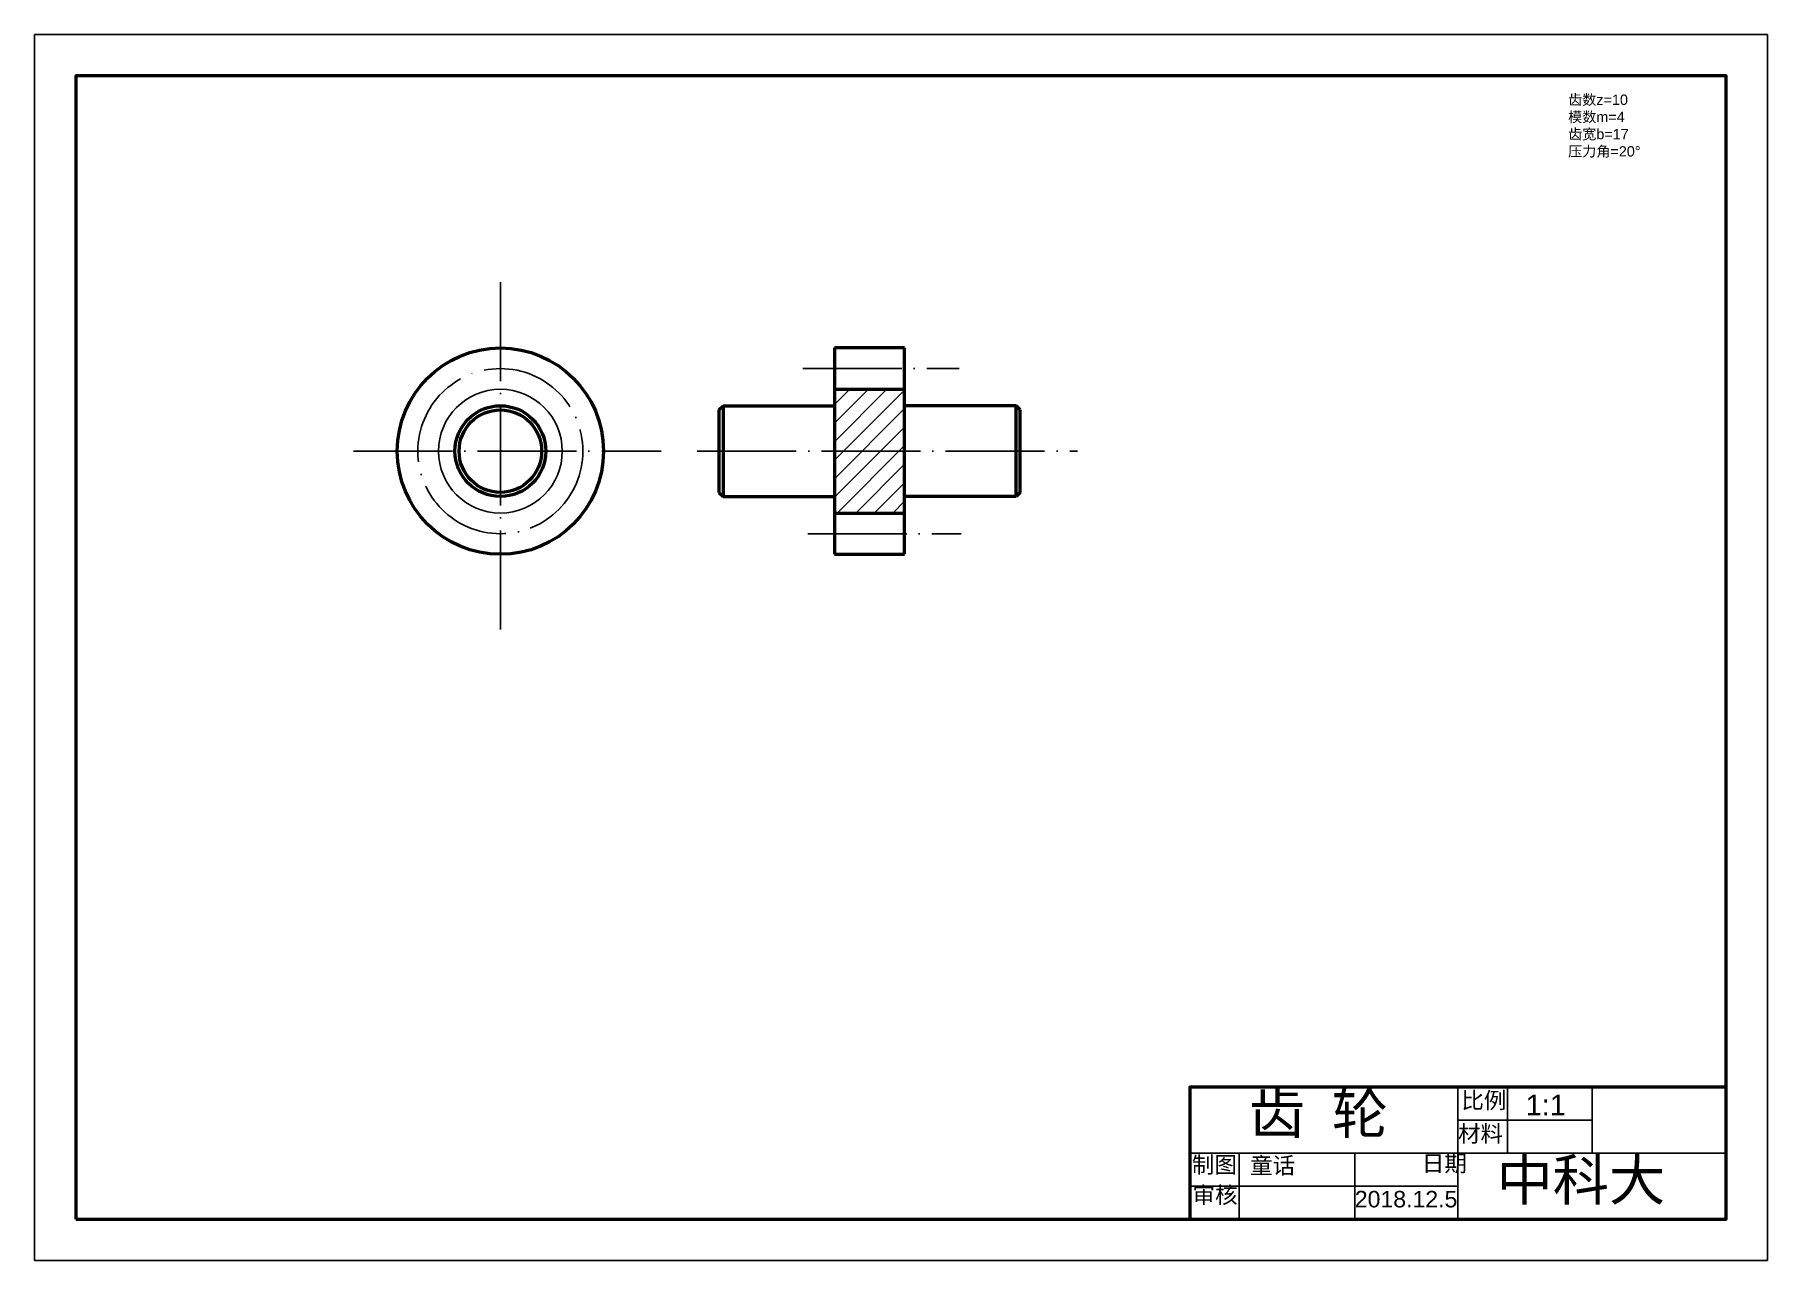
# Model space of a CAD drawing. Header units: millimetres. Extents: x 0 to 420, y 0 to 297.
import ezdxf

# ---------------------------------------------------------------- set-up
doc = ezdxf.new("R2010")
doc.units = ezdxf.units.MM
doc.linetypes.add('ACAD_ISO04W100', pattern=[30, 24, -3, 0, -3])
doc.layers.add('点划线', color=7, linetype='ACAD_ISO04W100')
doc.layers.add('细实线', color=7, linetype='Continuous')
doc.layers.add('粗实线', color=7, linetype='Continuous', lineweight=50)
doc.styles.get("Standard").update_dxf_attribs({"font": 'arial.ttf'})

msp = doc.modelspace()

# ---------------------------------------------------------------- hatches: boundary and pattern name
at = {"layer": '细实线'}
h = msp.add_hatch(dxfattribs=at)
h.set_pattern_fill('ANSI31', color=256)
h.paths.add_polyline_path([(210.88, 211.08), (193.88, 211.08), (193.88, 196.08), (210.88, 196.08)])
h.paths.add_polyline_path([(210.88, 196.08), (193.88, 196.08), (193.88, 181.08), (210.88, 181.08)])

# ---------------------------------------------------------------- linework, layer by layer
for p, q in [((345, 10), (345, 42)), ((357, 26), (357, 42)), ((377.5, 26), (377.5, 42)), ((345, 34), (377.5, 34)), ((280, 26), (410, 26)), ((292, 10), (292, 26)), ((320, 10), (320, 26)), ((280, 18), (345, 18))]:
    msp.add_line(p, q)
msp.add_lwpolyline([(0, 0), (420, 0), (420, 297), (0, 297)], close=True)
at = {"layer": '点划线'}
for p, q in [((112.89, 237.04), (112.89, 152.9)), ((186.2, 216.08), (224.08, 216.08)), ((77.25, 196.08), (151.85, 196.08)), ((160.62, 196.08), (252.76, 196.08)), ((187.39, 176.08), (224.56, 176.08))]:
    msp.add_line(p, q, dxfattribs=at)
at = {"layer": '点划线', "linetype": 'ByBlock', "lineweight": 50}
for radius in [25, 11]:
    msp.add_circle((112.89, 196.08), radius, dxfattribs=at)
at = {"layer": '点划线'}
msp.add_circle((112.89, 196.08), 20, dxfattribs=at)
at = {"layer": '点划线', "linetype": 'ByBlock'}
msp.add_circle((112.89, 196.08), 15, dxfattribs=at)
at = {"layer": '粗实线'}
for p, q in [((193.88, 221.08), (193.88, 171.08)), ((210.88, 221.08), (193.88, 221.08)), ((210.88, 171.08), (210.88, 221.08)), ((193.88, 211.08), (210.88, 211.08)), ((165.88, 206.08), (166.88, 207.08)), ((165.88, 206.08), (165.88, 186.08)), ((166.88, 207.08), (193.88, 207.08)), ((166.88, 207.08), (166.88, 185.08)), ((237.88, 207.08), (210.88, 207.08)), ((238.88, 206.08), (237.88, 207.08)), ((237.88, 185.08), (237.88, 207.08)), ((238.88, 186.08), (238.88, 206.08)), ((165.88, 186.08), (166.88, 185.08)), ((166.88, 185.08), (193.88, 185.08)), ((237.88, 185.08), (210.88, 185.08)), ((238.88, 186.08), (237.88, 185.08)), ((193.88, 181.08), (210.88, 181.08)), ((193.88, 171.08), (210.88, 171.08))]:
    msp.add_line(p, q, dxfattribs=at)
for points in [[(10, 10), (410, 10), (410, 287), (10, 287)], [(280, 10), (410, 10), (410, 42), (280, 42)]]:
    msp.add_lwpolyline(points, close=True, dxfattribs=at)
msp.add_circle((112.89, 196.08), 10, dxfattribs=at)

# ---------------------------------------------------------------- texts
note = msp.add_mtext_dynamic_manual_height_columns('{\\fSTFangsong|b0|i0|c134|p2;齿}', width=17.2526, gutter_width=2.84, heights=[10.93, 0], dxfattribs=dict(insert=(294.33, 40.66), char_height=10, attachment_point=1))
for column, words in zip(note.columns.linked_columns, ['{\\fSTFangsong|b0|i0|c134|p2;轮}']):
    column.text = words
at = {"attachment_point": 1}
for s, width, insert, char_height in [('{\\fSTFangsong|b0|i0|c134|p2;比例}', 15.0724, (345.84, 40.78), 4), ('1:1', 20.5, (361.43, 40.14), 5), ('{\\fSTFangsong|b0|i0|c134|p2;材料}', 15.7814, (345, 32.7), 4), ('{\\fSTFangsong|b0|i0|c134|p2;制图}', 14.9542, (280.5, 25.16), 4), ('{\\fSTFangsong|b0|i0|c134|p2;童话}', 20.477, (294.62, 24.99), 4), ('{\\fSTFangsong|b0|i0|c134|p2;中科大}', 60.9738, (354.34, 24.56), 10), ('{\\fSTFangsong|b0|i0|c134|p2;审核}', 14.9542, (280.67, 17.83), 4), ('2018.12.5', 25, (320, 16.83), 4)]:
    msp.add_mtext_dynamic_manual_height_columns(s, width=width, gutter_width=12.5, heights=[0], dxfattribs=dict(at, insert=insert, char_height=char_height))
note = msp.add_mtext_dynamic_manual_height_columns('{\\fSTFangsong|b0|i0|c134|p2;日}', width=10.5919, gutter_width=3.82, heights=[3.45, 0], dxfattribs=dict(insert=(321.83, 25.5), char_height=4, attachment_point=1))
for column, words in zip(note.columns.linked_columns, ['{\\fSTFangsong|b0|i0|c134|p2;期}']):
    column.text = words
at = {"layer": '粗实线', "insert": (371.72, 282.48), "char_height": 2.5, "attachment_point": 1}
msp.add_mtext_dynamic_manual_height_columns('{\\fSimSun|b0|i0|c134|p2;齿数}z=10\\P{\\fSimSun|b0|i0|c134|p2;模数}m=4\\P{\\fSimSun|b0|i0|c134|p2;齿宽}b=17\\P{\\fSimSun|b0|i0|c134|p2;压力角}=20°', width=34.5962, gutter_width=12.5, heights=[0], dxfattribs=at)

doc.saveas('drawing.dxf')
